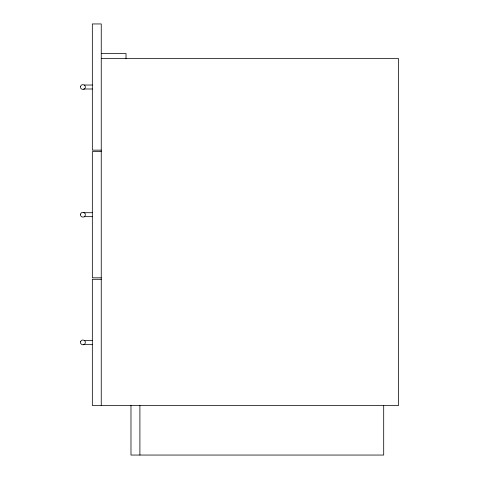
<?xml version="1.0" encoding="UTF-8"?>
<svg xmlns="http://www.w3.org/2000/svg" width="479" height="479" viewBox="0 0 479 479"><rect width="100%" height="100%" fill="white"/><g stroke="black" fill="none" stroke-linecap="round" stroke-linejoin="round"><path stroke-width="0.72" d="M101.249 53.516L126.025 53.516L126.025 58.737M101.249 58.636L398.564 58.636L398.564 405.497L92.333 405.497L92.333 279.305L101.249 279.305M84.364 85.034L92.333 85.028M83.639 88.992L92.333 88.992M101.249 150.143L92.333 150.143L92.333 23.95L101.249 23.95L101.249 405.497M101.249 151.627L92.333 151.627L92.333 277.82L101.249 277.82M83.639 212.712L92.333 212.706M84.364 216.67L92.333 216.67M84.364 340.389L92.333 340.383M83.639 344.347L92.333 344.353M383.697 405.497L383.697 455.05L130.983 455.05L130.983 405.497M139.904 405.497L139.904 455.05M80.526 86.406C79.586 89.447 84.603 90.794 85.31 87.687C86.25 84.645 81.232 83.298 80.526 86.406M80.526 214.083C79.586 217.125 84.603 218.472 85.31 215.364C86.25 212.323 81.232 210.976 80.526 214.083M80.526 341.761C79.586 344.802 84.603 346.149 85.31 343.042C86.25 340 81.232 338.653 80.526 341.761"/></g></svg>
